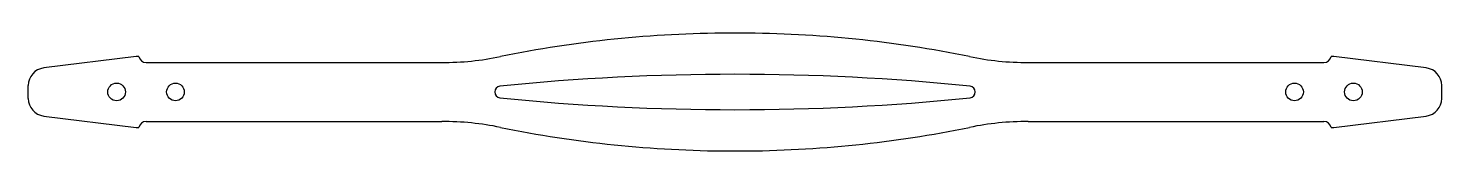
# Model space of a CAD drawing. Header units: millimetres. Extents: x -276 to 204, y -50 to -10.
import ezdxf

# ---------------------------------------------------------------- set-up
doc = ezdxf.new("R2010")
doc.units = ezdxf.units.MM

msp = doc.modelspace()

# ---------------------------------------------------------------- linework, layer by layer
at = {"color": 7, "linetype": 'Continuous', "lineweight": 25}
for p, q in [((-33.56, -10.41), (-37.56, -10.41)), ((-238.91, -18.41), (-270.29, -22.27)), ((-238.01, -18.41), (-238.91, -18.41)), ((167.8, -18.41), (166.9, -18.41)), ((199.18, -22.27), (167.8, -18.41)), ((-235.56, -20.41), (-135.08, -20.41)), ((63.97, -20.41), (164.45, -20.41)), ((-275.56, -32.6), (-275.56, -28.22)), ((204.45, -32.6), (204.45, -28.22)), ((-270.29, -38.56), (-238.91, -42.41)), ((-238.91, -42.41), (-238.01, -42.41)), ((-235.56, -40.41), (-135.08, -40.41)), ((63.97, -40.41), (164.45, -40.41)), ((166.9, -42.41), (167.8, -42.41)), ((167.8, -42.41), (199.18, -38.56)), ((-37.56, -50.41), (-33.56, -50.41))]:
    msp.add_line(p, q, dxfattribs=at)
for centre in [(-245.56, -30.41), (-225.56, -30.41), (154.45, -30.41), (174.45, -30.41)]:
    msp.add_circle(centre, 3, dxfattribs=at)
for centre, radius, start, end in [((-35.56, -410.41), 400, 90.2865, 101.4812), ((-35.56, -410.41), 400, 78.5188, 89.7135), ((-235.56, -17.91), 2.5, 191.537, 270), ((-135.08, 79.59), 100, 270, 281.4812), ((63.97, 79.59), 100, 258.5188, 270), ((164.45, -17.91), 2.5, 270, 348.463), ((-269.56, -28.22), 6, 97, 180), ((198.45, -28.22), 6, 0, 83), ((-115.17, -30.41), 2, 95.7522, 264.2478), ((-35.56, -820.8), 796.39, 84.24782, 95.75218), ((44.06, -30.41), 2, 275.7522, 84.2478), ((-269.56, -32.6), 6, 180, 263), ((-35.56, 759.98), 796.39, 264.24782, 275.75218), ((198.45, -32.6), 6, 277, 0), ((-235.56, -42.91), 2.5, 90, 168.463), ((-135.08, -140.41), 100, 78.5188, 90), ((-35.56, 349.58), 400, 258.5188, 269.7135), ((-35.56, 349.58), 400, 270.2865, 281.4812), ((63.97, -140.41), 100, 90, 101.4812), ((164.45, -42.91), 2.5, 11.537, 90)]:
    msp.add_arc(centre, radius, start, end, dxfattribs=at)

doc.saveas('drawing.dxf')
